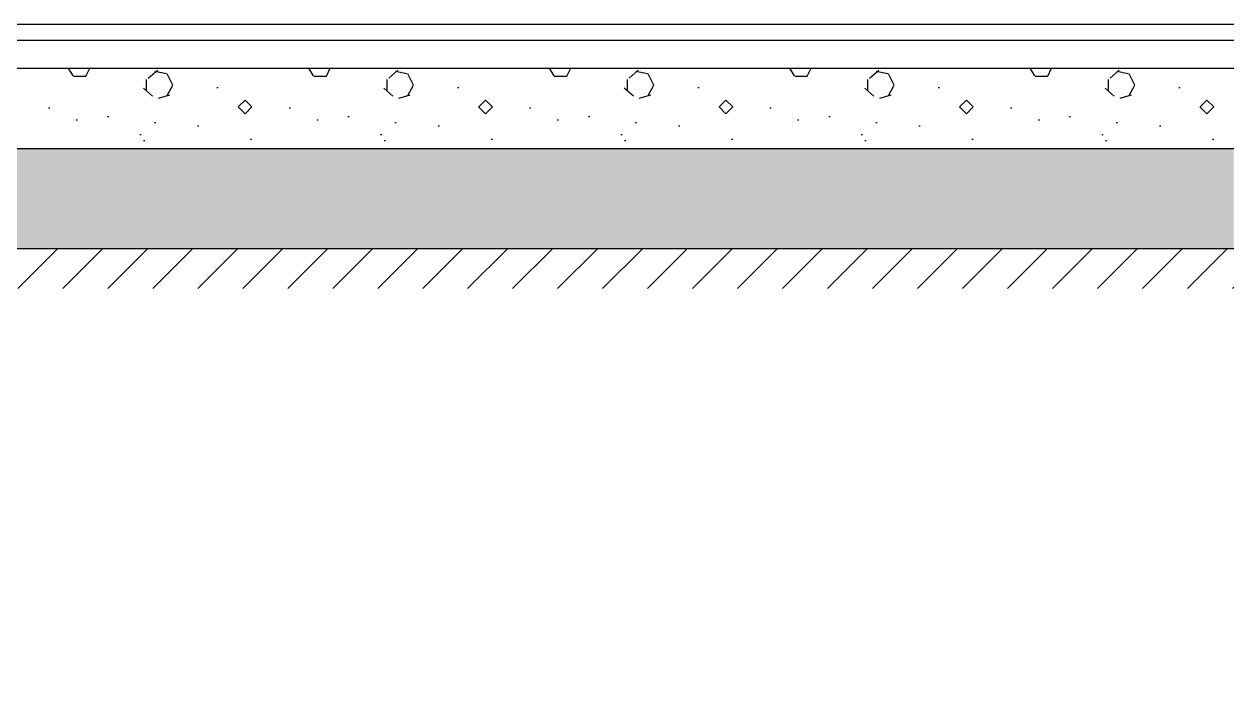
# Model space of a CAD drawing. Extents: x 1332 to 175445, y 256143 to 386027.
# Drawn here: x 159982 to 163000, y 381150 to 382799 of the extents above; entities that cross this region are included whole.
import ezdxf

# ---------------------------------------------------------------- set-up
doc = ezdxf.new("R2010")
doc.units = 0
doc.header["$LTSCALE"] = 10
doc.header["$MEASUREMENT"] = 0
for name, color, linetype in [('-HD-轮廓线', 4, 'Continuous'), ('00-Ped..Face', 4, 'Continuous'), ('00-Ped..Hatch', 8, 'Continuous'), ('00-Ped..Section', 5, 'Continuous'), ('S-4-铺装填充', 8, 'Continuous')]:
    doc.layers.add(name, color=color, linetype=linetype)

msp = doc.modelspace()

# ---------------------------------------------------------------- hatches: boundary and pattern name
at = {"layer": '00-Ped..Hatch'}
h = msp.add_hatch(dxfattribs=at)
h.set_pattern_fill('卵石砌体', color=256, scale=50, style=0)
h.set_pattern_definition([(0, (11916.67364240419, 41837.53309997197), (0, 375), [18.75, -56.25, 18.75, -281.25]), (0, (12010.42364240419, 41875.03309997197), (0, 375), [18.75, -356.25]), (0, (11822.92364240419, 41912.53309997197), (0, 375), [37.5, -337.5]), (0, (11729.17364240419, 41931.28309997197), (0, 375), [56.25, -318.75]), (0, (11916.67364240419, 41950.03309997197), (0, 375), [37.5, -37.5, 56.25, -243.75]), (0, (11897.92364240419, 42006.28309997197), (0, 375), [56.25, -318.75]), (0, (11804.17364240419, 42025.03309997197), (0, 375), [56.25, -131.25, 56.25, -131.25]), (0, (11729.17364240419, 42081.28309997197), (0, 375), [56.25, -18.75, 18.75, -281.25]), (0, (11972.92364240419, 42118.78309997197), (0, 375), [18.75, -356.25]), (0, (11897.92364240419, 42156.28309997197), (0, 375), [37.5, -337.5]), (90, (11654.17364240419, 42175.03309997197), (-375, 2.296212748401287e-14), [37.5, -337.5]), (90, (11691.67364240419, 41912.53309997197), (-375, 2.296212748401287e-14), [18.75, -37.5, 56.25, -262.5]), (90, (11785.42364240419, 41950.03309997197), (-375, 2.296212748401287e-14), [75, -18.75, 18.75, -262.5]), (90, (11841.67364240419, 42043.78309997197), (-375, 2.296212748401287e-14), [56.25, -318.75]), (90, (11860.42364240419, 41875.03309997197), (-375, 2.296212748401287e-14), [37.5, -337.5]), (90, (11879.17364240419, 42175.03309997197), (-375, 2.296212748401287e-14), [37.5, -337.5]), (90, (11897.92364240419, 41950.03309997197), (-375, 2.296212748401287e-14), [37.5, -187.5, 18.75, -131.25]), (90, (11954.17364240419, 42137.53309997197), (-375, 2.296212748401287e-14), [18.75, -18.75, 18.75, -318.75]), (90, (11972.92364240419, 41968.78309997197), (-375, 2.296212748401287e-14), [37.5, -56.25, 37.5, -243.75]), (90, (11991.67364240419, 41875.03309997197), (-375, 2.296212748401287e-14), [37.5, -337.5]), (45, (11672.92364240419, 41875.03309997197), (2.220446049250313e-14, 374.9999993707382), [53.032875, -106.06601, 79.5495, -291.681695]), (45, (11654.17364240419, 41875.03309997197), (2.220446049250313e-14, 374.9999993707382), [53.0330085, -477.297075]), (45, (11860.42364240419, 41912.53309997197), (2.220446049250313e-14, 374.9999993707382), [53.0330085, -477.297075]), (45, (11822.92364240419, 42100.03309997197), (2.220446049250313e-14, 374.9999993707382), [53.0330085, -477.297075]), (45, (11991.67364240419, 41912.53309997197), (2.220446049250313e-14, 374.9999993707382), [53.0330085, -477.297075]), (45, (11672.92364240419, 41950.03309997197), (2.220446049250313e-14, 374.9999993707382), [26.516504, -503.81355]), (45, (11710.42364240419, 42062.53309997197), (2.220446049250313e-14, 374.9999993707382), [26.516504, -503.81355]), (45, (11747.92364240419, 41931.28309997197), (2.220446049250313e-14, 374.9999993707382), [26.516504, -503.81355]), (45, (11785.42364240419, 42062.53309997197), (2.220446049250313e-14, 374.9999993707382), [26.516504, -503.81355]), (45, (11897.92364240419, 41987.53309997197), (2.220446049250313e-14, 374.9999993707382), [26.516504, -503.81355]), (45, (11897.92364240419, 42193.78309997197), (2.220446049250313e-14, 374.9999993707382), [26.516504, -503.81355]), (45, (11935.42364240419, 42156.28309997197), (2.220446049250313e-14, 374.9999993707382), [26.516504, -503.81355]), (45, (11954.17364240419, 41950.03309997197), (2.220446049250313e-14, 374.9999993707382), [26.516504, -503.81355]), (45, (11972.92364240419, 41856.28309997197), (2.220446049250313e-14, 374.9999993707382), [26.516504, -503.81355]), (45, (11972.92364240419, 42006.28309997197), (2.220446049250313e-14, 374.9999993707382), [26.516504, -503.81355]), (45, (11972.92364240419, 42193.78309997197), (2.220446049250313e-14, 374.9999993707382), [26.516504, -503.81355]), (45, (11991.67364240419, 42118.78309997197), (2.220446049250313e-14, 374.9999993707382), [26.516504, -503.81355]), (135, (11916.67364240419, 42156.28309997197), (-374.9999993707382, 2.220446049250313e-14), [26.516504, -503.81355]), (135, (11954.17364240419, 42193.78309997197), (-374.9999993707382, 2.220446049250313e-14), [26.516504, -503.81355]), (135, (11972.92364240419, 42118.78309997197), (-374.9999993707382, 2.220446049250313e-14), [26.516504, -503.81355]), (135, (12029.17364240419, 42193.78309997197), (-374.9999993707382, 2.220446049250313e-14), [26.516504, -503.81355]), (135, (11841.67364240419, 42062.53309997197), (-374.9999993707382, 2.220446049250313e-14), [26.516504, -503.81355]), (135, (11804.17364240419, 42025.03309997197), (-374.9999993707382, 2.220446049250313e-14), [26.516504, -503.81355]), (135, (11691.67364240419, 41931.28309997197), (-374.9999993707382, 2.220446049250313e-14), [26.516504, -503.81355]), (135, (11729.17364240419, 41931.28309997197), (-374.9999993707382, 2.220446049250313e-14), [26.516504, -503.81355]), (135, (11766.67364240419, 42062.53309997197), (-374.9999993707382, 2.220446049250313e-14), [26.516504, -503.81355]), (135, (11691.67364240419, 42006.28309997197), (-374.9999993707382, 2.220446049250313e-14), [26.516504, -503.81355]), (135, (11916.67364240419, 41950.03309997197), (-374.9999993707382, 2.220446049250313e-14), [26.516504, -503.81355]), (135, (11972.92364240419, 41987.53309997197), (-374.9999993707382, 2.220446049250313e-14), [26.516504, -503.81355]), (135, (11991.67364240419, 41912.53309997197), (-374.9999993707382, 2.220446049250313e-14), [26.516504, -503.81355]), (135, (11991.67364240419, 41950.03309997197), (-374.9999993707382, 2.220446049250313e-14), [26.516504, -503.81355]), (135, (12010.42364240419, 41875.03309997197), (-374.9999993707382, 2.220446049250313e-14), [26.516504, -503.81355]), (135, (11710.42364240419, 42100.03309997197), (-374.9999993707382, 2.220446049250313e-14), [53.0330085, -477.297075]), (135, (11897.92364240419, 41987.53309997197), (-374.9999993707382, 2.220446049250313e-14), [53.0330085, -477.297075]), (135, (11879.17364240419, 41856.28309997197), (-374.9999993707382, 2.220446049250313e-14), [132.582521, -397.74756]), (26.56505119999999, (11654.17364240419, 42025.03309997197), (374.9999984068368, 3.056912567522829e-06), [41.925, -796.6004499999999]), (26.56505119999999, (11710.42364240419, 41912.53309997197), (374.9999984068368, 3.056912567522829e-06), [41.925, -796.6004499999999]), (26.56505119999999, (11785.42364240419, 42081.28309997197), (374.9999984068368, 3.056912567522829e-06), [41.925, -796.6004499999999]), (26.56505119999999, (11935.42364240419, 41837.53309997197), (374.9999984068368, 3.056912567522829e-06), [41.925, -796.6004499999999]), (26.56505119999999, (11879.17364240419, 41931.28309997197), (374.9999984068368, 3.056912567522829e-06), [41.925, -796.6004499999999]), (26.56505119999999, (11916.67364240419, 42006.28309997197), (374.9999984068368, 3.056912567522829e-06), [41.925, -796.6004499999999]), (26.56505119999999, (11860.42364240419, 42137.53309997197), (374.9999984068368, 3.056912567522829e-06), [41.925, -796.6004499999999]), (26.56505119999999, (11991.67364240419, 42118.78309997197), (374.9999984068368, 3.056912567522829e-06), [41.925, -796.6004499999999]), (63.43494880000001, (11691.67364240419, 42025.03309997197), (3.736309928115134e-07, 374.9999997484776), [41.925, -796.6004499999999]), (63.43494880000001, (11691.67364240419, 42043.78309997197), (3.736309928115134e-07, 374.9999997484776), [41.925, -796.6004499999999]), (63.43494880000001, (11841.67364240419, 42100.03309997197), (3.736309928115134e-07, 374.9999997484776), [83.85, -754.67545]), (63.43494880000001, (11972.92364240419, 42081.28309997197), (3.736309928115134e-07, 374.9999997484776), [41.925, -796.6004499999999]), (63.43494880000001, (11954.17364240419, 42025.03309997197), (3.736309928115134e-07, 374.9999997484776), [41.925, -796.6004499999999]), (63.43494880000001, (11766.67364240419, 41950.03309997197), (3.736309928115134e-07, 374.9999997484776), [41.925, -796.6004499999999]), (63.43494880000001, (11954.17364240419, 42156.28309997197), (3.736309928115134e-07, 374.9999997484776), [41.925, -796.6004499999999]), (63.43494880000001, (12010.42364240419, 42137.53309997197), (3.736309928115134e-07, 374.9999997484776), [41.925, -796.6004499999999]), (116.5650512, (11672.92364240419, 42137.53309997197), (-3.056912700749592e-06, 374.9999984068368), [41.92499999999999, -796.6004499999997]), (116.5650512, (11879.17364240419, 41837.53309997197), (-3.056912700749592e-06, 374.9999984068368), [41.92499999999999, -796.6004499999997]), (116.5650512, (11710.42364240419, 42081.28309997197), (-3.056912700749592e-06, 374.9999984068368), [41.92499999999999, -796.6004499999997]), (116.5650512, (11991.67364240419, 42043.78309997197), (-3.056912700749592e-06, 374.9999984068368), [41.92499999999999, -796.6004499999997]), (116.5650512, (11860.42364240419, 42025.03309997197), (-3.056912700749592e-06, 374.9999984068368), [41.92499999999999, -796.6004499999997]), (116.5650512, (11972.92364240419, 42100.03309997197), (-3.056912700749592e-06, 374.9999984068368), [41.92499999999999, -796.6004499999997]), (116.5650512, (11785.42364240419, 42025.03309997197), (-3.056912700749592e-06, 374.9999984068368), [41.92499999999999, -796.6004499999997]), (116.5650512, (11710.42364240419, 41950.03309997197), (-3.056912700749592e-06, 374.9999984068368), [41.92499999999999, -796.6004499999997]), (153.4349488, (11691.67364240419, 42118.78309997197), (-374.9999997484776, 3.736310372204343e-07), [41.925, -796.6004499999999]), (153.4349488, (11822.92364240419, 41912.53309997197), (-374.9999997484776, 3.736310372204343e-07), [41.925, -796.6004499999999]), (153.4349488, (11747.92364240419, 42081.28309997197), (-374.9999997484776, 3.736310372204343e-07), [41.925, -796.6004499999999]), (153.4349488, (11972.92364240419, 41931.28309997197), (-374.9999997484776, 3.736310372204343e-07), [41.925, -796.6004499999999]), (153.4349488, (11916.67364240419, 41837.53309997197), (-374.9999997484776, 3.736310372204343e-07), [41.925, -796.6004499999999]), (153.4349488, (11954.17364240419, 42137.53309997197), (-374.9999997484776, 3.736310372204343e-07), [41.925, -796.6004499999999]), (153.4349488, (11897.92364240419, 42006.28309997197), (-374.9999997484776, 3.736310372204343e-07), [41.925, -796.6004499999999]), (153.4349488, (11691.67364240419, 42118.78309997197), (-374.9999997484776, 3.736310372204343e-07), [41.925, -796.6004499999999]), (153.4349488, (12029.17364240419, 42025.03309997197), (-374.9999997484776, 3.736310372204343e-07), [41.925, -796.6004499999999]), (243.4349488, (11672.92364240419, 41875.03309997197), (-3.736308817892109e-07, -374.9999997484776), [41.925, -796.6004499999999])])
h.paths.add_polyline_path([(159120.408750411, 382238.7593985636), (159070.4140303761, 382488.7329992232), (162999.9626886079, 382489.1074751993), (162999.9626886079, 382239.1074751993)])
h = msp.add_hatch(dxfattribs=at)
h.set_pattern_fill('ANSI31', color=256, scale=50, style=0)
h.set_pattern_definition([(45, (204276.3291335402, 107987.6876585866), (-56.1266007566822, 56.12660075668221), [])])
h.paths.add_polyline_path([(159526.6291890125, 382139.2750117212), (159440.9149039617, 382239.2750117211), (162999.9626886079, 382239.2750117212), (162999.9626886079, 382139.2750117212)])
at = {"layer": 'S-4-铺装填充'}
h = msp.add_hatch(dxfattribs=at)
h.set_pattern_fill('加气混凝土', color=256, scale=50, style=0)
h.set_pattern_definition([(0, (23662.74723158083, 15439.8653619026), (300, 600), [0, -600]), (0, (23311.74723158083, 15358.8653619026), (300, 600), [0, -600]), (0, (23506.74723158083, 15352.8653619026), (300, 600), [0, -600]), (0, (23719.74723158083, 15529.8653619026), (300, 600), [0, -600]), (0, (23470.74723158083, 15322.8653619026), (300, 600), [0, -600]), (0, (23779.74723158083, 15907.8653619026), (300, 600), [0, -600]), (0, (23596.74723158083, 15859.8653619026), (300, 600), [0, -600]), (0, (23692.74723158083, 15784.8653619026), (300, 600), [0, -600]), (0, (23203.74723158083, 15772.8653619026), (300, 600), [0, -600]), (0, (23497.74723158083, 15745.8653619026), (300, 600), [0, -600]), (0, (23383.74723158083, 15592.8653619026), (300, 600), [0, -600]), (0, (23389.74723158083, 15367.8653619026), (300, 600), [0, -600]), (0, (23614.74723158083, 15343.8653619026), (300, 600), [0, -600]), (0, (23779.74723158083, 15607.8653619026), (300, 600), [0, -600]), (0, (23218.74723158083, 15514.8653619026), (300, 600), [0, -600]), (0, (23269.74723158083, 15616.8653619026), (300, 600), [0, -600]), (0, (23503.74723158083, 15574.8653619026), (300, 600), [0, -600]), (0, (23419.74723158083, 15487.8653619026), (300, 600), [0, -600]), (0, (23371.74723158083, 15685.8653619026), (300, 600), [0, -600]), (0, (23446.74723158083, 15910.8653619026), (300, 600), [0, -600]), (0, (23242.74723158083, 15388.8653619026), (300, 600), [0, -600]), (0, (23572.74723158083, 15787.8653619026), (300, 600), [0, -600]), (0, (23293.74723158083, 15796.8653619026), (300, 600), [0, -600]), (0, (23245.74723158083, 15874.8653619026), (300, 600), [0, -600]), (130.601294, (23742.89008958083, 15720.0082179026), (-1499.999983430985, 1800.000007869767), [26.341554, -11037.111]), (18.4349488, (23700.03294758083, 15731.4367899026), (1499.99999446807, 599.9999955732223), [27.10524, -3767.6279]), (90, (23700.03294758083, 15705.7225059026), (300.0000000000001, 600), [25.714284, -1174.28565]), (161.565051, (23725.74723158083, 15697.1510739026), (-1500.000007552608, 599.9999552724113), [27.10524, -3767.6279]), (53.1301023, (23725.74723158083, 15697.1510739026), (300.0000005671201, 599.9999997164399), [28.57143, -2971.4285]), (135, (23748.60437558084, 15391.4368419026), (-300.0000362661431, 599.9999593952012), [24.24366, -1672.8126]), (45, (23714.31865958083, 15391.4368419026), (299.999998082377, 599.9999975789675), [24.24366, -1672.8126]), (135, (23731.46151758083, 15374.2939419026), (-300.0000362661431, 599.9999593952012), [24.24366, -1672.8126]), (45, (23731.46151758083, 15374.2939419026), (299.999998082377, 599.9999975789675), [24.24366, -1672.8126]), (116.565051, (23460.03297158083, 15794.2939359026), (-5.219298673253547e-05, 1199.999967353521), [31.94382599999999, -638.8765]), (180, (23445.74727158083, 15822.8653599026), (-299.9999999999999, 600), [34.285716, -565.71425]), (63.43494880000001, (23397.17583158083, 15794.2939359026), (2.716145353076627e-06, 1199.999994186336), [31.943826, -638.8765000000001]), (116.565051, (23411.46153158083, 15765.7225059026), (-5.219298673253547e-05, 1199.999967353521), [31.94382599999999, -638.8765]), (0, (23411.46153158083, 15765.7225059026), (300, 600), [34.285716, -565.71425]), (63.43494880000001, (23445.74727158083, 15765.7225059026), (2.716145353076627e-06, 1199.999994186336), [31.943826, -638.8765000000001]), (107.102728, (23685.74722958083, 15591.4368219026), (-899.9999655924546, 3000.000004840143), [38.861346, -16282.9025]), (143.972626, (23674.31865758083, 15628.5796479026), (-5699.99992773809, 4199.999995246334), [38.861346, -8122.02]), (180, (23642.89008758083, 15651.4367919026), (-299.9999999999999, 600), [37.142856, -562.8571]), (36.02737329999999, (23574.31866158083, 15628.5796479026), (5699.999957876589, 4199.999954722195), [38.861346, -8122.02]), (71.5650511, (23562.89008958083, 15594.2939619026), (900.0000046203285, 2999.99999483479), [36.140316, -3758.5928]), (107.102728, (23574.31866158083, 15557.1510819026), (-899.9999655924546, 3000.000004840143), [38.861346, -16282.9025]), (143.972626, (23605.74723158083, 15534.2939619026), (-5699.99992773809, 4199.999995246334), [38.861346, -8122.02]), (0, (23605.74723158083, 15534.2939619026), (300, 600), [37.142856, -562.8571]), (36.02737329999999, (23642.89008758083, 15534.2939619026), (5699.999957876589, 4199.999954722195), [38.861346, -8122.02]), (71.5650511, (23674.31865758083, 15557.1510819026), (900.0000046203285, 2999.99999483479), [36.140316, -3758.5928]), (150.255118, (23691.46151558084, 15871.4367879026), (-900.0000021301363, 599.9999925650195), [23.03502, -4814.319600000001]), (90, (23671.46151758083, 15860.0082219026), (300.0000000000001, 600), [22.857144, -1177.14275]), (29.7448813, (23671.46151758083, 15860.0082219026), (900.0000005300184, 599.9999971978212), [23.03502, -4814.319600000001]), (116.565051, (23551.46151758083, 15445.7225019026), (-5.219298673253547e-05, 1199.999967353521), [31.94382599999999, -638.8765]), (168.690067, (23537.17580558084, 15474.2939619026), (-2700.000002003099, 599.9999849441089), [29.137254, -6089.685500000001]), (41.18592510000001, (23485.74723158083, 15460.0082619026), (7499.999954558658, 6599.999942288418), [30.371844, -12725.802]), (90, (23485.74723158083, 15431.4368019026), (300.0000000000001, 600), [28.57143, -1171.4285]), (138.814074, (23508.60437558084, 15411.4368219026), (-7499.999866690215, 6600.000042036299), [30.371844, -12725.802]), (16.6992442, (23508.60437558084, 15411.4368219026), (9899.99992551639, 2999.999968578065), [29.82945, -12498.5375]), (60.9453959, (23537.17580558084, 15420.0082419026), (299.9999992038756, 599.9999946927048), [29.416086, -12325.3395]), (109.983106, (23300.03295158083, 15697.1510739026), (-1500.00000564993, 4199.999988885022), [33.44200199999998, -14012.19749999999]), (155.556045, (23288.60439158083, 15728.5796499026), (-3900.000014866057, 1799.999962602966), [34.522986, -14465.1315]), (24.4439547, (23225.74725158083, 15728.5796499026), (3900.000001945477, 1799.999991342401), [34.522986, -14465.1315]), (70.01689340000001, (23214.31869158083, 15697.1510739026), (1500.000004522143, 4199.999989580724), [33.442002, -14012.1975]), (109.983106, (23225.74725158083, 15665.7225039026), (-1500.00000564993, 4199.999988885022), [33.44200199999998, -14012.19749999999]), (160.016893, (23257.17585158083, 15654.2939319026), (-1500.00000088163, 599.9999726666744), [33.442002, -6989.377500000001]), (19.9831065, (23257.17585158083, 15654.2939319026), (1499.999991764409, 599.9999990480279), [33.442002, -6989.377500000001]), (70.01689340000001, (23288.60439158083, 15665.7225039026), (1500.000004522143, 4199.999989580724), [33.442002, -14012.1975]), (122.005383, (23522.89008758083, 15642.8653599026), (-300.00004026147, 599.9999693707862), [26.954232, -5633.434]), (18.4349488, (23482.89009158083, 15657.1510779026), (1499.99999446807, 599.9999955732223), [27.10524, -3767.6279]), (90, (23482.89009158083, 15631.4367879026), (300.0000000000001, 600), [25.714284, -1174.28565]), (161.565051, (23508.60437558084, 15622.8653619026), (-1500.000007552608, 599.9999552724113), [27.10524, -3767.6279]), (54.46232220000002, (23508.60437558084, 15622.8653619026), (2099.999996957259, 2999.999995506066), [24.57807, -10298.2115]), (116.565051, (23348.60439158083, 15497.1510819026), (-5.219298673253547e-05, 1199.999967353521), [31.94382599999999, -638.8765]), (180, (23334.31869158083, 15525.7225419026), (-299.9999999999999, 600), [31.42857, -568.5714]), (59.0362434, (23285.74725158083, 15497.1510819026), (300.0000009765315, 599.9999970877775), [33.31972799999998, -6963.821999999997]), (120.963756, (23302.89009158083, 15468.5796819026), (-300.0000409979644, 599.9999724465997), [33.319728, -6963.821999999999]), (0, (23302.89009158083, 15468.5796819026), (300, 600), [31.42857, -568.5714]), (63.43494880000001, (23334.31869158083, 15468.5796819026), (2.716145353076627e-06, 1199.999994186336), [31.943826, -638.8765000000001])])
h.paths.add_polyline_path([(158823.280641633, 382549.2750117208), (158823.280641633, 382689.2750117211), (162999.9626886079, 382689.2750117212), (162999.9626886079, 382489.2750117212), (159070.3056278767, 382489.2750117211), (159058.3056279001, 382549.2750117208)])

# ---------------------------------------------------------------- linework, layer by layer
at = {"layer": '-HD-轮廓线'}
msp.add_lwpolyline([(158503.280641633, 381150.2737643148), (158503.280641633, 382799.2750117208), (162999.9626886079, 382799.2750117208)], dxfattribs=at)
at = {"layer": '00-Ped..Face'}
msp.add_line((158803.280641633, 382759.2750117208), (162999.9626886079, 382759.2750117208), dxfattribs=at)
at = {"layer": '00-Ped..Section'}
for p, q in [((158823.280641633, 382689.2750117211), (162999.9626886079, 382689.2750117211)), ((159070.3056278767, 382489.2750117211), (162999.9626886079, 382489.2750117211)), ((159120.3056277797, 382239.2750117211), (162999.9626886079, 382239.2750117211))]:
    msp.add_line(p, q, dxfattribs=at)

doc.saveas('drawing.dxf')
